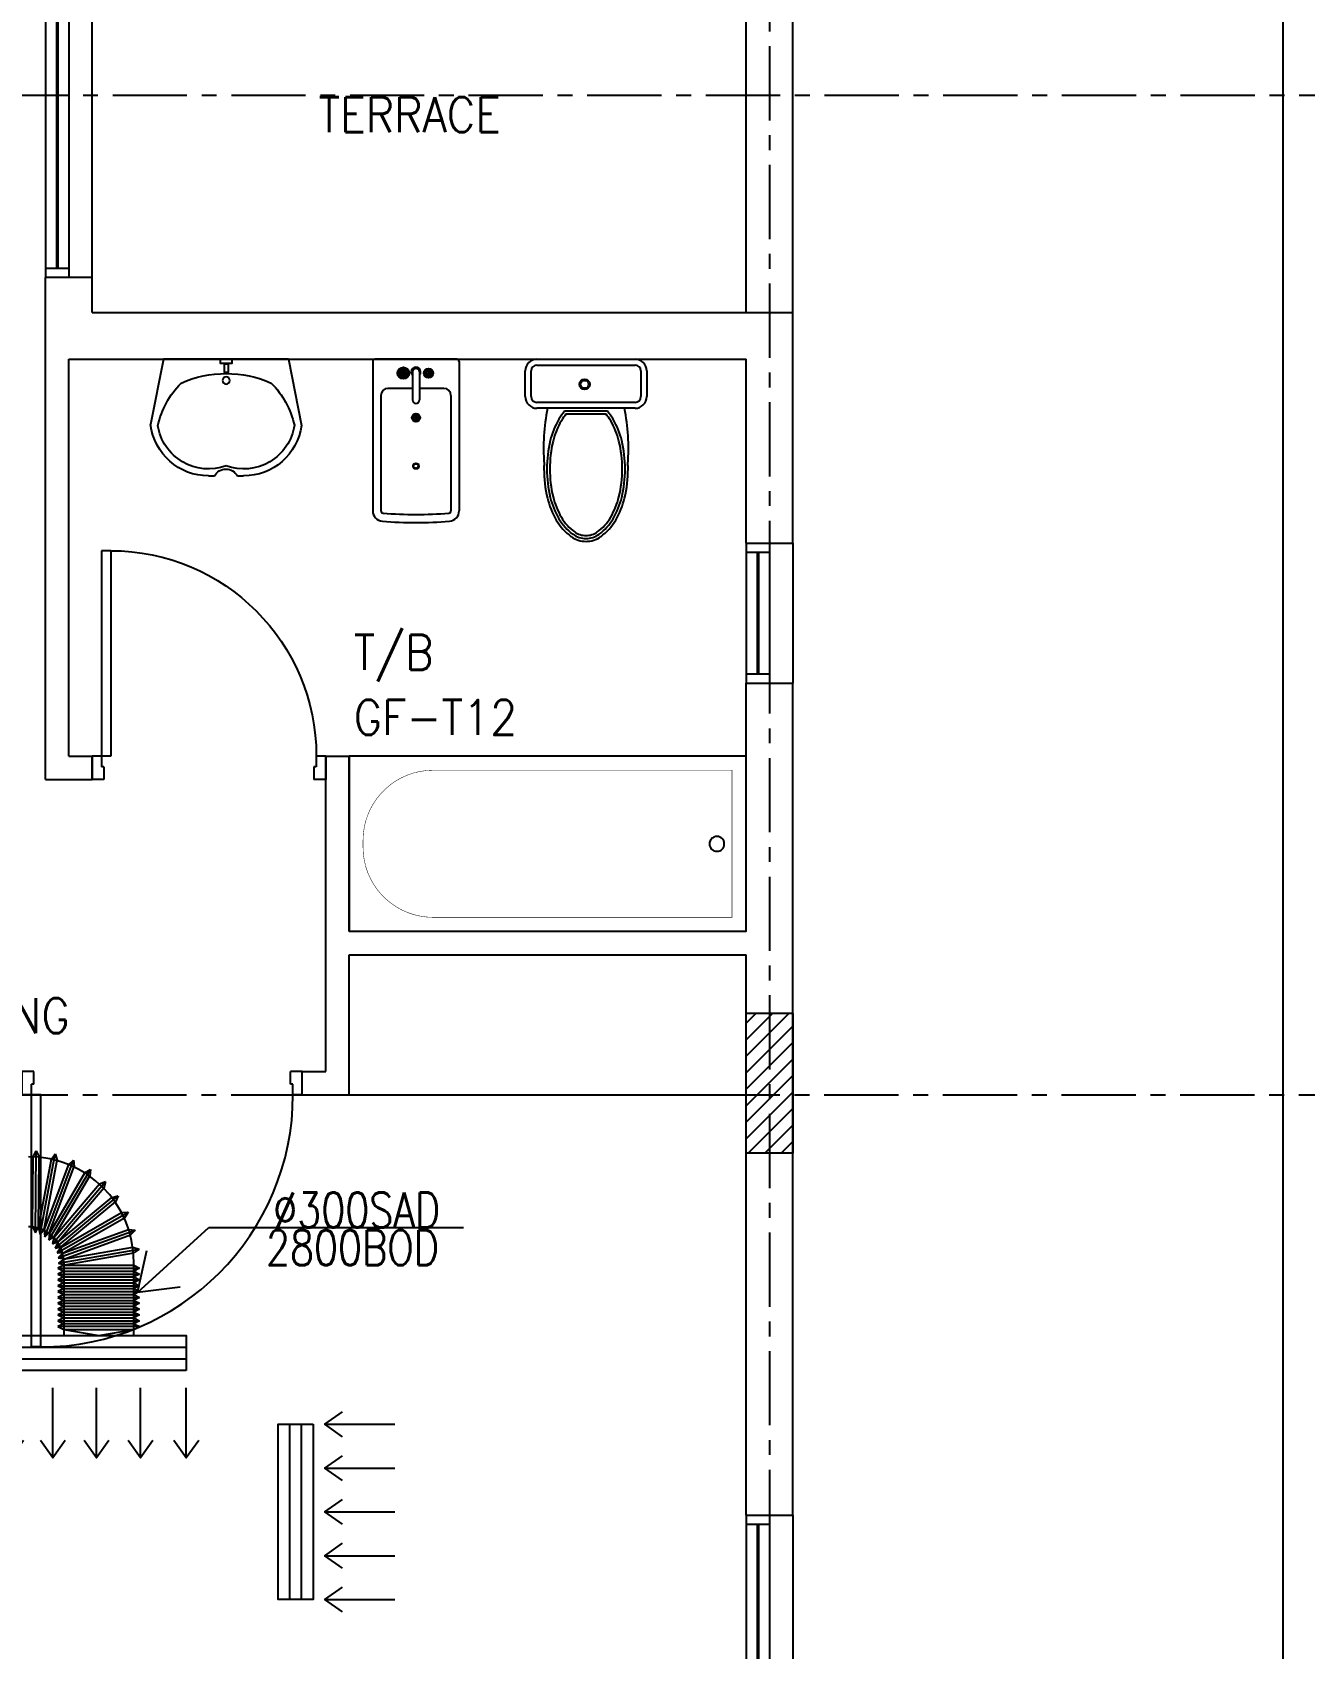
# Model space of a CAD drawing. Header units: millimetres. Extents: x -1288794 to 2153086, y -2701644 to -1335282.
# Drawn here: x 1120409 to 1125857, y -1507341 to -1500419 of the extents above; entities that cross this region are included whole.
import ezdxf

# ---------------------------------------------------------------- set-up
doc = ezdxf.new("R2010")
doc.units = ezdxf.units.MM
doc.header["$LTSCALE"] = 100
doc.linetypes.add('CENTER', pattern=[50.8, 31.75, -6.35, 6.35, -6.35])
for name, color, linetype in [('A-ANNO-TEXT', 8, 'Continuous'), ('A-AREA', 8, 'CENTER'), ('A-DOOR', 4, 'Continuous'), ('A-FLOR-PFIX', 8, 'Continuous'), ('A-FLOR-SPCL', 8, 'Continuous'), ('A-GLAZ', 5, 'Continuous'), ('A-GRID', 253, 'CENTER'), ('A-WALL-FULL', 8, 'Continuous'), ('AC-SAD', 3, 'Continuous'), ('AC-SAD TEXT', 3, 'Continuous'), ('RETURN GRILL RIGHT', 1, 'Continuous'), ('S-COL- HACT.', 9, 'Continuous'), ('S-COL.', 8, 'Continuous'), ('SUPPLY GRILL RIGHT', 3, 'Continuous')]:
    doc.layers.add(name, color=color, linetype=linetype)
doc.styles.add('ROMANS', font='romans.shx', dxfattribs={"width": 0.8})
doc.styles.add('SIMPLEX', font='simplex.shx', dxfattribs={"width": 0.8})
doc.dimstyles.new('100 of DIM2', dxfattribs={"dimscale": 0, "dimtxt": 200, "dimasz": 150, "dimexe": 75, "dimexo": 200, "dimgap": 75, "dimtad": 1, "dimdec": 0, "dimrnd": 5, "dimzin": 0, "dimdsep": 46, "dimtxsty": 'ROMANS', "dimblk": 'ARCHTICK', "dimcen": 100, "dimclrd": 94, "dimclre": 94, "dimclrt": 2, "dimadec": 0, "dimazin": 0, "dimtfac": 1, "dimtdec": 0, "dimtofl": 0, "dimtmove": 2, "dimatfit": 3, "dimldrblk": 'OPEN90', "dimfxl": 75, "dimtolj": 1, "dimtzin": 0, "dimarcsym": 0})

# ---------------------------------------------------------------- blocks, each defined once
blk = doc.blocks.new('W-180')
for p, q in [((1800, 100), (0, 100)), ((40, 0), (40, 100)), ((1760, 100), (1760, 0)), ((1800, 0), (0, 0))]:
    blk.add_line(p, q)
at = {"linetype": 'Continuous'}
for p, q in [((1760, 53), (40, 53)), ((1760, 47), (40, 47))]:
    blk.add_line(p, q, dxfattribs=at)
blk = doc.blocks.new('D-120-R1')
for p, q in [((-80, 1180), (-40, 1180)), ((-80, 1180), (-80, 100)), ((-40, 1180), (-40, 55)), ((-1200, 100), (-1160, 100)), ((-1200, 100), (-1200, 0)), ((-1160, 100), (-1160, 55)), ((-80, 100), (0, 100)), ((0, 100), (0, 0)), ((-1160, 55), (-1150, 55)), ((-1150, 55), (-1150, 0)), ((-50, 55), (-40, 55)), ((-50, 55), (-50, 0)), ((-50, 0), (0, 0)), ((-1200, 0), (-1150, 0))]:
    blk.add_line(p, q)
at = {"linetype": 'Continuous'}
blk.add_arc((-80, 100), 1080, 90, 180, dxfattribs=at)
blk = doc.blocks.new('LAV-4')
for p, q in [((-266.3, 0), (-322.3, -283.1)), ((-266.3, 0), (268.1, 0)), ((268.1, 0), (323.6, -280.1)), ((-48.1, -499.7), (-74.6, -499.7)), ((75.4, -499.7), (49.9, -499.7))]:
    blk.add_line(p, q)
for points in [[(-24.6, 0), (-24.6, -18.5), (24.6, -18.5), (24.6, 0)], [(-9.2, -20), (-9.2, -56.9), (7.7, -56.9), (7.7, -20)]]:
    blk.add_lwpolyline(points, close=True)
blk.add_circle((0, -90.7), 15.4)
for centre, radius, start, end in [((0, -538.9), 477.4, 66.12608, 113.87396), ((73.5, -366), 375, 135.33332, 167.14321), ((-73.5, -366), 375, 12.51988, 44.66672), ((-74.6, -249.7), 250, 187.67842, 270), ((-74.6, -249.7), 220, 188.58141, 289.95234), ((75.4, -249.7), 220, 250.0878, 350.85148), ((75.4, -249.7), 250, 270, 353.01209), ((0.9, -526.6), 55.9, 28.78265, 151.21735), ((49.7, -499.5), 0, 238.18833, 0)]:
    blk.add_arc(centre, radius, start, end)
blk = doc.blocks.new('BIDET-1')
for p, q in [((175, 0), (-175, 0)), ((-185, -10), (-185, -649.1)), ((-38.7, -59.3), (-69, -59.3)), ((-53.8, -44.1), (-53.8, -74.4)), ((-15, -54.3), (-15, -174.3)), ((15, -54.3), (15, -174.3)), ((38.7, -59.3), (69, -59.3)), ((53.8, -44.1), (53.8, -74.4)), ((185, -10), (185, -649.1)), ((-15, -125), (-120, -125)), ((120, -125), (15, -125)), ((-150, -155), (-150, -649.1)), ((150, -155), (150, -649.1)), ((12.5, -250), (-12.5, -250)), ((-8.8, -258.8), (8.8, -241.2)), ((-8.8, -241.2), (8.8, -258.8)), ((0, -237.5), (0, -262.5))]:
    blk.add_line(p, q)
for centre, radius in [((-53.8, -59.3), 25), ((-53.8, -59.3), 20), ((-53.8, -59.3), 15.2), ((-53.8, -59.3), 10.2), ((53.8, -59.3), 20), ((53.8, -59.3), 15.2), ((53.8, -59.3), 10.2), ((0, -250), 17.5), ((0, -250), 12.5), ((0, -457.5), 12.5), ((0, -457.5), 10)]:
    blk.add_circle(centre, radius)
for centre, radius, start, end in [((-175, -10), 10, 90, 180), ((175, -10), 10, 0, 90), ((0, -54.3), 20, 318.59038, 221.40962), ((0, -54.3), 15, 0, 180), ((-120, -155), 30, 90, 180), ((120, -155), 30, 0, 90), ((0, -174.3), 15, 180, 0), ((-140, -649.1), 45, 180, 265.20622), ((-140, -649.1), 10, 180, 265.20622), ((0, 1020.3), 1685.2, 265.20622, 274.79378), ((140, -649.1), 10, 274.79378, 0), ((140, -649.1), 45, 274.79378, 0), ((0, 1020.3), 1720.2, 265.20622, 274.79378)]:
    blk.add_arc(centre, radius, start, end)
blk = doc.blocks.new('WC-1')
for p, q in [((-210, 0), (210, 0)), ((-260, -160), (-260, -50)), ((-235, -160), (-235, -50)), ((-210, -25), (210, -25)), ((235, -50), (235, -160)), ((260, -50), (260, -160)), ((210, -185), (-210, -185)), ((210, -210), (-210, -210)), ((91.5, -222.5), (-91.5, -222.5)), ((85.8, -235), (-85.8, -235))]:
    blk.add_line(p, q)
for radius in [22.1, 17.1]:
    blk.add_circle((-6.1, -107.5), radius)
for centre, radius, start, end in [((-210, -50), 50, 90, 180), ((-210, -50), 25, 90, 180), ((210, -50), 50, 360, 90), ((210, -50), 25, 360, 90), ((-210, -160), 50, 180, 270), ((-210, -160), 25, 180, 270), ((210, -160), 25, 270, 360), ((210, -160), 50, 270, 360), ((722.3, -383.2), 904.1, 168.95288, 184.06317), ((178.2, -428.2), 340.7, 149.85861, 166.47658), ((178.2, -428.2), 328.2, 149.85861, 166.47658), ((68.6, -364.5), 214, 138.41516, 149.85861), ((68.6, -364.5), 201.5, 139.99435, 149.85861), ((-68.6, -364.5), 201.5, 30.14139, 40.00565), ((-68.6, -364.5), 214, 30.14139, 41.58484), ((-178.2, -428.2), 328.2, 13.52342, 30.14139), ((-178.2, -428.2), 340.7, 13.52342, 30.14139), ((352.1, -470), 519.6, 166.47658, 180), ((352.1, -470), 507.1, 166.47658, 180), ((-352.1, -470), 507.1, 360, 13.52342), ((-352.1, -470), 519.6, 360, 13.52342), ((352.1, -470), 532.1, 177.55413, 180), ((352.1, -470), 532.1, 180, 193.52342), ((352.1, -470), 519.6, 180, 193.52342), ((352.1, -470), 507.1, 180, 193.52342), ((-352.1, -470), 507.1, 346.47658, 360), ((-352.1, -470), 519.6, 346.47658, 360), ((-352.1, -470), 532.1, 346.47658, 360), ((-352.1, -470), 532.1, 360, 2.44587), ((178.2, -511.8), 353.2, 193.52342, 210.14139), ((178.2, -511.8), 340.7, 193.52342, 210.14139), ((178.2, -511.8), 328.2, 193.52342, 210.14139), ((-178.2, -511.8), 328.2, 329.85861, 346.47658), ((-178.2, -511.8), 340.7, 329.85861, 346.47658), ((-178.2, -511.8), 353.2, 329.85861, 346.47658), ((68.6, -575.5), 226.5, 210.14139, 234.49716), ((68.6, -575.5), 214, 210.14139, 234.49716), ((68.6, -575.5), 201.5, 210.14139, 234.49716), ((-68.6, -575.5), 201.5, 305.50284, 329.85861), ((-68.6, -575.5), 214, 305.50284, 329.85861), ((-68.6, -575.5), 226.5, 305.50284, 329.85861), ((0, -671.6), 108.4, 234.49716, 270), ((0, -671.6), 95.9, 234.49716, 270), ((0, -671.6), 83.4, 234.49716, 270), ((0, -671.6), 83.4, 270, 305.50284), ((0, -671.6), 95.9, 270, 305.50284), ((0, -671.6), 108.4, 270, 305.50284)]:
    blk.add_arc(centre, radius, start, end)
at = {"linetype": 'Continuous', "ltscale": 50}
blk.add_arc((-722.3, -383.2), 904.1, 355.93683, 11.04712, dxfattribs=at)
blk = doc.blocks.new('W-60')
for p, q in [((600, 100), (0, 100)), ((40, 0), (40, 100)), ((560, 100), (560, 0)), ((600, 0), (0, 0))]:
    blk.add_line(p, q)
at = {"linetype": 'Continuous'}
for p, q in [((560, 53), (40, 53)), ((560, 47), (40, 47))]:
    blk.add_line(p, q, dxfattribs=at)
blk = doc.blocks.new('W-120')
for p, q in [((1200, 100), (0, 100)), ((40, 0), (40, 100)), ((1160, 100), (1160, 0)), ((1200, 0), (0, 0))]:
    blk.add_line(p, q)
at = {"linetype": 'Continuous'}
for p, q in [((1160, 53), (40, 53)), ((1160, 47), (40, 47))]:
    blk.add_line(p, q, dxfattribs=at)
blk = doc.blocks.new('D-100-R1')
for p, q in [((-80, 980), (-80, 100)), ((-80, 980), (-40, 980)), ((-40, 980), (-40, 55)), ((-1000, 100), (-1000, 0)), ((-1000, 100), (-960, 100)), ((-960, 100), (-960, 55)), ((-80, 100), (0, 100)), ((0, 100), (0, 0)), ((-960, 55), (-950, 55)), ((-950, 55), (-950, 0)), ((-50, 55), (-50, 0)), ((-50, 55), (-40, 55)), ((-50, 0), (0, 0)), ((-1000, 0), (-950, 0))]:
    blk.add_line(p, q)
at = {"linetype": 'Continuous'}
blk.add_arc((-80, 100), 880, 90, 180, dxfattribs=at)
blk = doc.blocks.new('BT-2')
blk.add_lwpolyline([(0, 750), (1700, 750), (1700, 0), (0, 0)], close=True)
at = {"const_width": 2}
blk.add_lwpolyline([(60, 690), (1340, 690, -0.414214), (1640, 390), (1640, 360, -0.414214), (1340, 60), (60, 60)], format="xyb", close=True, dxfattribs=at)
blk.add_circle((125, 374.5), 31.9)
blk = doc.blocks.new('_ArchTick')
at = {"color": 0, "linetype": 'ByBlock', "const_width": 0.15}
blk.add_lwpolyline([(-0.5, -0.5), (0.5, 0.5)], dxfattribs=at)
blk = doc.blocks.new('SUPPLY GRILL RIGHT')
at = {"layer": 'SUPPLY GRILL RIGHT'}
for p, q in [((375, 25), (-375, 25)), ((375, -25), (375, 25)), ((375, -25), (-375, -25)), ((375, -75), (375, -25))]:
    blk.add_line(p, q, dxfattribs=at)
blk.add_lwpolyline([(-375, -75), (375, -75), (375, 75), (-375, 75)], close=True, dxfattribs=at)
for points in [[(-375, -450), (-375, -150)], [(-178.5, -450), (-178.5, -150)], [(9, -450), (9, -150)], [(196.5, -450), (196.5, -150)], [(375, -450), (375, -150)]]:
    blk.add_leader(points, dimstyle='100 of DIM2', override={"dimscale": 1, "dimasz": 75, "dimtad": 0, "dimclrd": 0, "dimfxl": 0.2}, dxfattribs=at)
blk = doc.blocks.new('RETURN GRILL RIGHT')
at = {"layer": 'RETURN GRILL RIGHT'}
for p, q in [((375, 25), (-375, 25)), ((375, -25), (-375, -25))]:
    blk.add_line(p, q, dxfattribs=at)
blk.add_lwpolyline([(-375, -75), (375, -75), (375, 75), (-375, 75)], close=True, dxfattribs=at)
for points in [[(-375, -125), (-375, -425)], [(-187.5, -125), (-187.5, -425)], [(0, -125), (0, -425)], [(187.5, -125), (187.5, -425)], [(375, -125), (375, -425)]]:
    blk.add_leader(points, dimstyle='100 of DIM2', override={"dimscale": 1, "dimasz": 75, "dimtad": 0, "dimclrd": 0, "dimfxl": 0.2}, dxfattribs=at)

msp = doc.modelspace()

# ---------------------------------------------------------------- hatches: boundary and pattern name
at = {"layer": 'S-COL- HACT.', "linetype": 'Continuous', "ltscale": 3}
h = msp.add_hatch(dxfattribs=at)
h.set_pattern_fill('ANSI31', color=256, scale=400, style=0)
h.set_pattern_definition([(45, (2220020.086, -1109556.65), (-35.355339, 35.355339), [])])
h.paths.add_polyline_path([(1123464.9, -1505218.6), (1123464.9, -1504618.6), (1123664.9, -1504618.6), (1123664.9, -1505218.6)])

# ---------------------------------------------------------------- linework, layer by layer
at = {"layer": 'A-AREA', "ltscale": 15}
msp.add_line((1125764.9, -1512568.6), (1125764.9, -1469568.6), dxfattribs=at)
at = {"layer": 'A-FLOR-SPCL', "ltscale": 3}
for p, q in [((1123464.9, -1501618.6), (1123464.9, -1500118.6)), ((1123664.9, -1501618.6), (1123664.9, -1500118.6)), ((1121764.9, -1504968.6), (1123464.9, -1504968.6))]:
    msp.add_line(p, q, dxfattribs=at)
at = {"layer": 'A-GLAZ', "ltscale": 3}
for p, q in [((1120664.9, -1501468.6), (1120664.9, -1500268.6)), ((1123664.9, -1502606), (1123664.9, -1503206)), ((1123664.9, -1506768.6), (1123664.9, -1508568.6))]:
    msp.add_line(p, q, dxfattribs=at)
at = {"layer": 'A-GRID', "ltscale": 0.1}
for p, q in [((1123564.9, -1466442.6), (1123564.9, -1514577)), ((1086209.1, -1500687.6), (1129748.7, -1500687.6)), ((1086207.7, -1504968.6), (1129747.3, -1504968.6))]:
    msp.add_line(p, q, dxfattribs=at)
at = {"layer": 'A-WALL-FULL', "ltscale": 3}
for p, q in [((1120464.9, -1503618.6), (1120464.9, -1501468.6)), ((1120664.9, -1501468.6), (1120464.9, -1501468.6)), ((1120664.9, -1501618.6), (1120664.9, -1501468.6)), ((1120664.9, -1501618.6), (1123664.9, -1501618.6)), ((1123664.9, -1502606), (1123664.9, -1501618.6)), ((1120564.9, -1501818.6), (1123464.9, -1501818.6)), ((1120564.9, -1503518.6), (1120564.9, -1501818.6)), ((1123464.9, -1502606), (1123464.9, -1501818.6)), ((1123464.9, -1502606), (1123664.9, -1502606)), ((1123464.9, -1503206), (1123664.9, -1503206)), ((1123464.9, -1504268.6), (1123464.9, -1503206)), ((1123664.9, -1506768.6), (1123664.9, -1503206)), ((1120564.9, -1503518.6), (1120664.9, -1503518.6)), ((1120664.9, -1503618.6), (1120664.9, -1503518.6)), ((1121664.9, -1504868.6), (1121664.9, -1503518.6)), ((1121664.9, -1503518.6), (1121764.9, -1503518.6)), ((1121764.9, -1504268.6), (1121764.9, -1503518.6)), ((1120464.9, -1503618.6), (1120664.9, -1503618.6)), ((1121764.9, -1504268.6), (1123464.9, -1504268.6)), ((1121764.9, -1504968.6), (1121764.9, -1504368.6)), ((1121764.9, -1504368.6), (1123464.9, -1504368.6)), ((1123464.9, -1506768.6), (1123464.9, -1504368.6)), ((1121564.9, -1504868.6), (1121664.9, -1504868.6)), ((1121564.9, -1504968.6), (1121564.9, -1504868.6)), ((1121564.9, -1504968.6), (1121764.9, -1504968.6)), ((1123464.9, -1506768.6), (1123664.9, -1506768.6))]:
    msp.add_line(p, q, dxfattribs=at)
at = {"layer": 'AC-SAD'}
for p, q in [((1120409.8, -1505533.9), (1120413, -1505234)), ((1120413, -1505234), (1120425.8, -1505209.1)), ((1120422, -1505559.1), (1120425.8, -1505209.1)), ((1120425.8, -1505209.1), (1120438, -1505234.2)), ((1120434.8, -1505534.2), (1120438, -1505234.2)), ((1120435.4, -1505539.1), (1120490.3, -1505244.1)), ((1120443.1, -1505565.9), (1120507.2, -1505221.8)), ((1120460, -1505543.6), (1120514.9, -1505248.7)), ((1120462.7, -1505576.3), (1120585.1, -1505248.5)), ((1120490.3, -1505244.1), (1120507.2, -1505221.8)), ((1120507.2, -1505221.8), (1120514.9, -1505248.7)), ((1120564.7, -1505267.5), (1120585.1, -1505248.5)), ((1120585.1, -1505248.5), (1120588.1, -1505276.2)), ((1120459.7, -1505548.5), (1120564.7, -1505267.5)), ((1120480.2, -1505589.9), (1120657.3, -1505288.1)), ((1120482, -1505562.1), (1120633.9, -1505303.3)), ((1120483.1, -1505557.3), (1120588.1, -1505276.2)), ((1120503.6, -1505574.7), (1120655.5, -1505316)), ((1120633.9, -1505303.3), (1120657.3, -1505288.1)), ((1120657.3, -1505288.1), (1120655.5, -1505316)), ((1120495, -1505606.4), (1120721.6, -1505339.6)), ((1120501.7, -1505579.2), (1120695.9, -1505350.6)), ((1120520.8, -1505595.4), (1120715, -1505366.8)), ((1120695.9, -1505350.6), (1120721.6, -1505339.6)), ((1120721.6, -1505339.6), (1120715, -1505366.8)), ((1120506.9, -1505625.1), (1120776.1, -1505401.4)), ((1120518.1, -1505599.5), (1120748.8, -1505407.8)), ((1120534.1, -1505618.8), (1120764.8, -1505427)), ((1120748.8, -1505407.8), (1120776.1, -1505401.4)), ((1120776.1, -1505401.4), (1120764.8, -1505427)), ((1120409.8, -1505533.9), (1120422, -1505559.1)), ((1120422, -1505559.1), (1120434.8, -1505534.2)), ((1120515.3, -1505645.6), (1120819, -1505471.7)), ((1120530.8, -1505622.4), (1120791.1, -1505473.3)), ((1120543.2, -1505644.1), (1120803.5, -1505495)), ((1120791.1, -1505473.3), (1120819, -1505471.7)), ((1120819, -1505471.7), (1120803.5, -1505495)), ((1120435.4, -1505539.1), (1120443.1, -1505565.9)), ((1120443.1, -1505565.9), (1120460, -1505543.6)), ((1120459.7, -1505548.5), (1120462.7, -1505576.3)), ((1120462.7, -1505576.3), (1120483.1, -1505557.3)), ((1120482, -1505562.1), (1120480.2, -1505589.9)), ((1120480.2, -1505589.9), (1120503.6, -1505574.7)), ((1120501.7, -1505579.2), (1120495, -1505606.4)), ((1120495, -1505606.4), (1120520.8, -1505595.4)), ((1120518.1, -1505599.5), (1120506.9, -1505625.1)), ((1120520, -1505667.3), (1120849.2, -1505548.4)), ((1120539.3, -1505647), (1120821.4, -1505545.1)), ((1120547.8, -1505670.5), (1120829.9, -1505568.6)), ((1120821.4, -1505545.1), (1120849.2, -1505548.4)), ((1120849.2, -1505548.4), (1120829.9, -1505568.6)), ((1120506.9, -1505625.1), (1120534.1, -1505618.8)), ((1120530.8, -1505622.4), (1120515.3, -1505645.6)), ((1120515.3, -1505645.6), (1120543.2, -1505644.1)), ((1120539.3, -1505647), (1120520, -1505667.3)), ((1120520, -1505667.3), (1120547.8, -1505670.5)), ((1120521, -1505689.4), (1120865.7, -1505629.1)), ((1120543.4, -1505672.8), (1120521, -1505689.4)), ((1120543.4, -1505672.8), (1120838.9, -1505621)), ((1120547.7, -1505697.4), (1120843.2, -1505645.7)), ((1120838.9, -1505621), (1120865.7, -1505629.1)), ((1120865.7, -1505629.1), (1120843.2, -1505645.7)), ((1120543.1, -1505698.9), (1120518.1, -1505711.4)), ((1120518.1, -1505711.4), (1120868.1, -1505711.4)), ((1120518.1, -1505711.4), (1120543.1, -1505723.9)), ((1120543.1, -1505723.9), (1120518.1, -1505736.4)), ((1120518.1, -1505736.4), (1120868.1, -1505736.4)), ((1120518.1, -1505736.4), (1120543.1, -1505748.9)), ((1120521, -1505689.4), (1120547.7, -1505697.4)), ((1120543.1, -1505683.8), (1120543.1, -1505998.9)), ((1120543.1, -1505698.9), (1120843.1, -1505698.9)), ((1120543.1, -1505723.9), (1120843.1, -1505723.9)), ((1120843.1, -1505998.9), (1120843.1, -1505683.8)), ((1120843.1, -1505698.9), (1120868.1, -1505711.4)), ((1120868.1, -1505711.4), (1120843.1, -1505723.9)), ((1120843.1, -1505723.9), (1120868.1, -1505736.4)), ((1120868.1, -1505736.4), (1120843.1, -1505748.9)), ((1120543.1, -1505748.9), (1120518.1, -1505761.4)), ((1120518.1, -1505761.4), (1120868.1, -1505761.4)), ((1120518.1, -1505761.4), (1120543.1, -1505773.9)), ((1120543.1, -1505773.9), (1120518.1, -1505786.4)), ((1120518.1, -1505786.4), (1120868.1, -1505786.4)), ((1120518.1, -1505786.4), (1120543.1, -1505798.9)), ((1120543.1, -1505798.9), (1120518.1, -1505811.4)), ((1120518.1, -1505811.4), (1120868.1, -1505811.4)), ((1120518.1, -1505811.4), (1120543.1, -1505823.9)), ((1120543.1, -1505748.9), (1120843.1, -1505748.9)), ((1120543.1, -1505773.9), (1120843.1, -1505773.9)), ((1120543.1, -1505798.9), (1120843.1, -1505798.9)), ((1120843.1, -1505748.9), (1120868.1, -1505761.4)), ((1120868.1, -1505761.4), (1120843.1, -1505773.9)), ((1120843.1, -1505773.9), (1120868.1, -1505786.4)), ((1120868.1, -1505786.4), (1120843.1, -1505798.9)), ((1120843.1, -1505798.9), (1120868.1, -1505811.4)), ((1120868.1, -1505811.4), (1120843.1, -1505823.9)), ((1120543.1, -1505823.9), (1120518.1, -1505836.4)), ((1120518.1, -1505836.4), (1120868.1, -1505836.4)), ((1120518.1, -1505836.4), (1120543.1, -1505848.9)), ((1120543.1, -1505848.9), (1120518.1, -1505861.4)), ((1120518.1, -1505861.4), (1120868.1, -1505861.4)), ((1120518.1, -1505861.4), (1120543.1, -1505873.9)), ((1120543.1, -1505873.9), (1120518.1, -1505886.4)), ((1120543.1, -1505823.9), (1120843.1, -1505823.9)), ((1120543.1, -1505848.9), (1120843.1, -1505848.9)), ((1120543.1, -1505873.9), (1120843.1, -1505873.9)), ((1120843.1, -1505823.9), (1120868.1, -1505836.4)), ((1120868.1, -1505836.4), (1120843.1, -1505848.9)), ((1120843.1, -1505848.9), (1120868.1, -1505861.4)), ((1120868.1, -1505861.4), (1120843.1, -1505873.9)), ((1120843.1, -1505873.9), (1120868.1, -1505886.4)), ((1120518.1, -1505886.4), (1120868.1, -1505886.4)), ((1120518.1, -1505886.4), (1120543.1, -1505898.9)), ((1120543.1, -1505898.9), (1120518.1, -1505911.4)), ((1120518.1, -1505911.4), (1120868.1, -1505911.4)), ((1120518.1, -1505911.4), (1120543.1, -1505923.9)), ((1120543.1, -1505923.9), (1120518.1, -1505936.4)), ((1120518.1, -1505936.4), (1120868.1, -1505936.4)), ((1120518.1, -1505936.4), (1120543.1, -1505948.9)), ((1120543.1, -1505948.9), (1120518.1, -1505961.4)), ((1120543.1, -1505898.9), (1120843.1, -1505898.9)), ((1120543.1, -1505923.9), (1120843.1, -1505923.9)), ((1120843.1, -1505948.9), (1120543.1, -1505948.9)), ((1120868.1, -1505886.4), (1120843.1, -1505898.9)), ((1120843.1, -1505898.9), (1120868.1, -1505911.4)), ((1120868.1, -1505911.4), (1120843.1, -1505923.9)), ((1120843.1, -1505923.9), (1120868.1, -1505936.4)), ((1120868.1, -1505936.4), (1120843.1, -1505948.9)), ((1120843.1, -1505948.9), (1120868.1, -1505961.4)), ((1120518.1, -1505961.4), (1120543.1, -1505973.9)), ((1120868.1, -1505961.4), (1120518.1, -1505961.4)), ((1120543.1, -1505973.9), (1120843.1, -1505973.9)), ((1120543.1, -1505973.9), (1120693.1, -1505998.9)), ((1120543.1, -1505998.9), (1120843.1, -1505998.9)), ((1120693.1, -1505998.9), (1120843.1, -1505973.9)), ((1120843.1, -1505973.9), (1120868.1, -1505961.4))]:
    msp.add_line(p, q, dxfattribs=at)
for radius in [450, 150]:
    msp.add_arc((1120393.1, -1505683.8, 0), radius, 0, 90, dxfattribs=at)
at = {"layer": 'S-COL.', "linetype": 'Continuous', "ltscale": 3}
msp.add_lwpolyline([(1123464.9, -1505218.6), (1123464.9, -1504618.6), (1123664.9, -1504618.6), (1123664.9, -1505218.6)], close=True, dxfattribs=at)
msp.add_lwpolyline([(1123464.9, -1505218.6), (1123464.9, -1504618.6), (1123664.9, -1504618.6), (1123664.9, -1505218.6)], close=True, dxfattribs=at)
msp.add_lwpolyline([(1123464.9, -1505218.6), (1123464.9, -1504618.6), (1123664.9, -1504618.6), (1123664.9, -1505218.6)], close=True, dxfattribs=at)

# ---------------------------------------------------------------- block references
at = {"layer": 'A-DOOR', "ltscale": 3, "xscale": -1}
msp.add_blockref('D-100-R1', (1120664.9, -1503618.6), dxfattribs=at)
at = {"layer": 'A-DOOR', "ltscale": 3, "rotation": 180}
msp.add_blockref('D-120-R1', (1120364.9, -1504868.6), dxfattribs=at)
at = {"layer": 'A-FLOR-PFIX', "ltscale": 3, "xscale": -1}
for name, p in [('LAV-4', (1121238.9, -1501818.6)), ('BT-2', (1123464.9, -1504268.6))]:
    msp.add_blockref(name, p, dxfattribs=at)
at = {"layer": 'A-FLOR-PFIX', "ltscale": 3}
for name, p in [('BIDET-1', (1122051.4, -1501818.6)), ('WC-1', (1122779.6, -1501818.6))]:
    msp.add_blockref(name, p, dxfattribs=at)
at = {"layer": 'A-GLAZ', "ltscale": 3, "xscale": -1, "rotation": 270}
for name, p in [('W-120', (1120464.9, -1501468.6)), ('W-60', (1123464.9, -1503206)), ('W-180', (1123464.9, -1508568.6))]:
    msp.add_blockref(name, p, dxfattribs=at)
at = {"layer": 'RETURN GRILL RIGHT', "xscale": -1, "rotation": 89.99999999977874}
msp.add_blockref('RETURN GRILL RIGHT', (1121536.4, -1506754.9), dxfattribs=at)
at = {"layer": 'SUPPLY GRILL RIGHT', "xscale": -1, "rotation": 359.9999999997788}
msp.add_blockref('SUPPLY GRILL RIGHT', (1120693.1, -1506073.9), dxfattribs=at)

# ---------------------------------------------------------------- texts
at = {"layer": 'A-ANNO-TEXT', "style": 'ROMANS', "width": 0.9}
for s, p in [('TERRACE', (1121634.3, -1500845.9)), ('T/B', (1121784.8, -1503148.8)), ('GF-T12', (1121784.8, -1503427.8)), ('FAMILY LIVING', (1119336.4, -1504705.1))]:
    msp.add_text(s, height=150, dxfattribs=at).set_placement(p)
at = {"layer": 'AC-SAD TEXT', "style": 'SIMPLEX', "width": 0.8}
for s, p in [('%%C300SAD', (1121440.3, -1505536.5)), ('2800BOD', (1121409.4, -1505698.5))]:
    msp.add_text(s, height=150, dxfattribs=at).set_placement(p)

# ---------------------------------------------------------------- leaders
at = {"layer": 'AC-SAD TEXT'}
msp.add_leader([(1120859.4, -1505815.1), (1121164.6, -1505536.5), (1122255.2, -1505536.5)], dimstyle='100 of DIM2', override={"dimscale": 1, "dimtad": 0, "dimfxl": 0.2}, dxfattribs=at)

doc.saveas('drawing.dxf')
